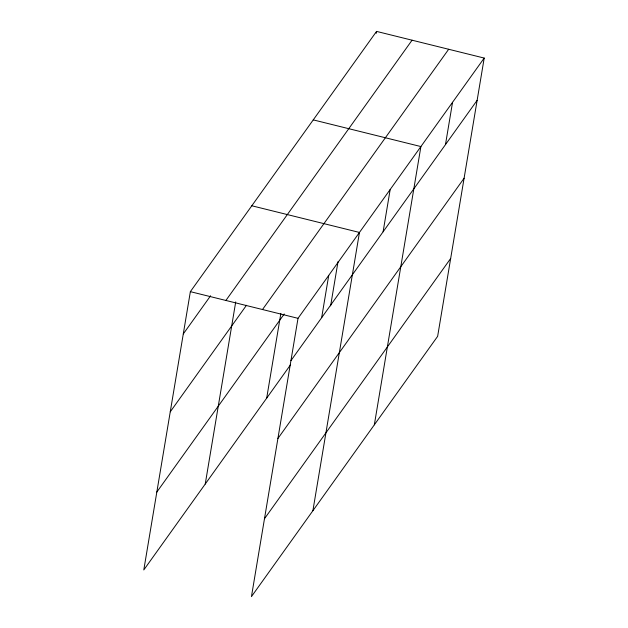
<?xml version="1.0" encoding="UTF-8"?>
<svg xmlns="http://www.w3.org/2000/svg" width="628" height="628" viewBox="0 0 628 628"><rect width="100%" height="100%" fill="white"/><g stroke="black" fill="none" stroke-linecap="round" stroke-linejoin="round"><path stroke-width="0.94" d="M484.204 58.066L298.017 318.325L251.451 596.6L437.638 336.341L484.204 58.066L376.549 31.4L190.363 291.659L143.796 569.934L290.419 364.978M205.238 484.047L235.72 301.903M266.68 398.16L280.842 313.521M321.662 317.674L328.734 275.386M330.626 305.828L338.029 261.601M376.227 33.323L376.549 31.4M312.893 510.713L359.459 232.446L251.804 205.772M383.104 231.795L390.176 189.499M374.335 424.826L420.901 146.559L313.246 119.885M445.472 144.605L452.553 102.317M183.29 333.947L210.592 295.78M225.892 300.459L412.07 40.2M170.259 411.827L246.49 305.263M262.496 309.526L448.675 49.267M156.827 492.054L284.233 313.969M290.945 360.621L477.123 100.362M277.906 438.493L464.092 178.234M264.482 518.728L450.669 258.469M190.363 291.659L298.017 318.325"/></g></svg>
